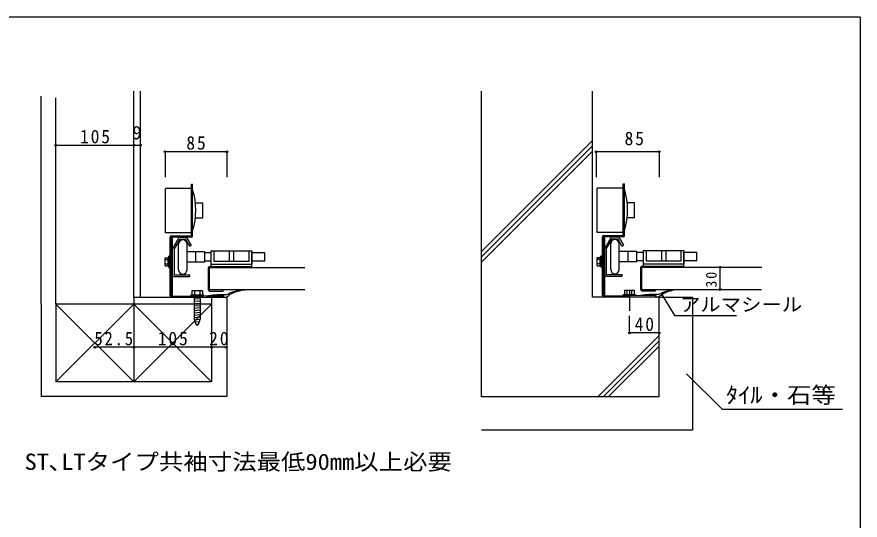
# Model space of a CAD drawing. Units: millimetres on the paper, enlarged 15 times, with parts at other scales. Extents: x -2911 to 2971, y -2068 to 2014.
# Drawn here: x -446 to 2971, y -27 to 2014 of the extents above; entities that cross this region are included whole.
import ezdxf
from ezdxf.enums import TextEntityAlignment as Align

# ---------------------------------------------------------------- set-up
doc = ezdxf.new("R2010")
doc.units = ezdxf.units.MM
doc.header["$LTSCALE"] = 15
doc.header["$PDMODE"] = 32
doc.header["$PDSIZE"] = 7.5
doc.layers.add('0-0', color=7, linetype='Continuous')
doc.layers.add('1-0', color=6, linetype='Continuous')
doc.styles.add('ＭＳ ゴシック', font='')
doc.styles.get('ＭＳ ゴシック').set_extended_font_data('MS Gothic')

msp = doc.modelspace()

# ---------------------------------------------------------------- linework, layer by layer
at = {"layer": '0-0'}
for p, q in [((27.78, 876.12), (27.78, 1712.58)), ((54.78, 876.12), (54.78, 1712.58)), ((1436.88, 472.31), (1436.88, 1712.58)), ((1886.88, 877.31), (1886.88, 1712.58)), ((-347.22, 849.12), (-347.22, 1692.6)), ((-287.22, 849.12), (-287.22, 1685.94)), ((1436.88, 1061.68), (1886.88, 1511.68)), ((1436.88, 1040.47), (1886.88, 1490.47)), ((1436.88, 1019.26), (1886.88, 1469.26)), ((261.68, 1261.33), (261.68, 1335.42)), ((261.68, 1335.42), (266.48, 1335.42)), ((266.48, 1125.42), (266.48, 1335.42)), ((2011.12, 1336.62), (2015.92, 1336.62)), ((2011.12, 1248.14), (2011.12, 1336.62)), ((2015.92, 1126.62), (2015.92, 1336.62)), ((156.68, 1138.02), (156.68, 1318.02)), ((261.68, 1318.02), (156.68, 1318.02)), ((1906.12, 1139.22), (1906.12, 1319.22)), ((2011.12, 1319.22), (1906.12, 1319.22)), ((261.68, 1246.93), (261.68, 1261.33)), ((261.68, 1179.12), (261.68, 1246.93)), ((307.86, 1258.02), (278.14, 1258.02)), ((307.86, 1198.02), (307.86, 1258.02)), ((2011.12, 1180.32), (2011.12, 1248.14)), ((2057.3, 1259.22), (2027.58, 1259.22)), ((2057.3, 1199.22), (2057.3, 1259.22)), ((307.86, 1198.02), (277.66, 1198.02)), ((2057.3, 1199.22), (2027.1, 1199.22)), ((261.68, 1125.42), (261.68, 1179.12)), ((2011.12, 1126.62), (2011.12, 1180.32)), ((261.68, 1138.02), (156.68, 1138.02)), ((2011.12, 1139.22), (1906.12, 1139.22)), ((175.87, 880.87), (175.87, 1120.62)), ((180.62, 880.87), (180.62, 1116.07)), ((180.67, 995.28), (180.67, 1120.62)), ((261.68, 1120.62), (180.67, 1120.62)), ((180.69, 1125.42), (261.68, 1125.42)), ((209.46, 1116.2), (186.43, 1076.3)), ((192.4, 1072.85), (215.44, 1112.75)), ((237.47, 1119.65), (215.44, 1119.65)), ((215.44, 1112.75), (237.47, 1112.75)), ((254.53, 1083.2), (237.47, 1112.75)), ((243.44, 1116.2), (260.5, 1086.65)), ((1927.08, 882.11), (1927.08, 1121.82)), ((2011.12, 1121.82), (1931.88, 1121.82)), ((1931.88, 882.11), (1931.88, 1121.82)), ((1932.22, 1126.62), (2011.12, 1126.62)), ((1960.72, 1117.44), (1937.69, 1077.54)), ((1943.67, 1074.09), (1966.7, 1113.99)), ((1960.47, 989.19), (1960.47, 1093.59)), ((1988.73, 1120.89), (1966.7, 1120.89)), ((1966.7, 1113.99), (1988.73, 1113.99)), ((2005.79, 1084.44), (1988.73, 1113.99)), ((1994.71, 1117.44), (2011.77, 1087.89)), ((1994.97, 989.19), (1994.97, 1093.59)), ((180.62, 1072.85), (180.62, 1001.89)), ((192.4, 967.55), (192.4, 1072.85)), ((209.2, 987.95), (209.2, 1092.35)), ((243.7, 987.95), (243.7, 1092.35)), ((315.7, 1061.45), (243.7, 1061.45)), ((254.53, 1083.2), (260.5, 1086.65)), ((279.7, 1018.85), (279.7, 1061.45)), ((315.7, 1036.15), (315.7, 1061.45)), ((340.83, 1065.56), (340.83, 1010.96)), ((340.83, 1065.56), (352.83, 1065.56)), ((352.83, 1065.56), (352.83, 1031.57)), ((352.83, 1065.56), (493.83, 1065.56)), ((414.33, 1065.56), (414.33, 1022.96)), ((414.33, 1065.56), (432.33, 1065.56)), ((432.33, 1065.56), (432.33, 1022.96)), ((493.83, 1065.56), (493.83, 1022.54)), ((1931.88, 1074.09), (1931.88, 1003.13)), ((1943.67, 968.79), (1943.67, 1074.09)), ((2066.97, 1062.69), (1994.97, 1062.69)), ((2005.79, 1084.44), (2011.77, 1087.89)), ((2030.97, 1020.09), (2030.97, 1062.69)), ((2066.97, 1037.39), (2066.97, 1062.69)), ((2092.08, 1059.67), (2092.08, 1002.28)), ((2092.09, 1066.79), (2092.09, 1012.19)), ((2092.09, 1066.79), (2104.09, 1066.79)), ((2104.09, 1066.79), (2104.09, 1032.81)), ((2104.09, 1066.79), (2245.09, 1066.79)), ((2165.59, 1066.79), (2165.59, 1024.19)), ((2165.59, 1066.79), (2183.59, 1066.79)), ((2183.59, 1066.79), (2183.59, 1024.19)), ((2245.09, 1066.79), (2245.09, 1023.78)), ((154.99, 1036.55), (166.83, 1036.55)), ((154.99, 1003.55), (154.99, 1036.55)), ((166.99, 1029.05), (154.99, 1029.05)), ((166.83, 1036.55), (171.49, 1044.05)), ((166.99, 1003.55), (166.99, 1036.55)), ((171.49, 1044.05), (175.99, 1044.05)), ((171.49, 996.05), (171.49, 1044.05)), ((175.99, 996.05), (175.99, 1044.05)), ((340.82, 1056.65), (315.7, 1056.65)), ((315.7, 1018.85), (315.7, 1036.15)), ((340.82, 1058.44), (340.82, 1001.04)), ((352.83, 1031.57), (352.83, 1023.44)), ((1906.05, 1037.78), (1917.89, 1037.78)), ((1906.05, 1004.78), (1906.05, 1037.78)), ((1918.05, 1030.29), (1906.05, 1030.29)), ((1917.89, 1037.78), (1922.55, 1045.28)), ((1918.05, 1004.78), (1918.05, 1037.78)), ((1922.55, 1045.28), (1927.05, 1045.28)), ((1922.55, 997.28), (1922.55, 1045.28)), ((2092.08, 1057.89), (2066.97, 1057.89)), ((2066.97, 1020.09), (2066.97, 1037.39)), ((2104.09, 1032.81), (2104.09, 1024.68)), ((166.99, 1011.05), (154.99, 1011.05)), ((154.99, 1003.55), (166.83, 1003.55)), ((166.83, 1003.55), (171.63, 996.06)), ((171.55, 996.05), (175.99, 996.05)), ((180.62, 967.55), (180.62, 1001.89)), ((315.7, 1018.85), (244.09, 1018.85)), ((340.82, 1023.65), (315.7, 1023.65)), ((330.62, 906.67), (330.62, 996.94)), ((335.42, 906.67), (335.42, 996.94)), ((335.42, 996.94), (721.21, 996.94)), ((340.83, 1010.96), (465.24, 1010.96)), ((352.83, 1022.96), (494.93, 1022.96)), ((465.24, 1010.96), (505.83, 1010.96)), ((558.7, 1023.65), (505.82, 1023.65)), ((505.82, 996.94), (505.82, 1001.74)), ((1918.05, 1012.29), (1906.05, 1012.29)), ((1906.05, 1004.78), (1917.89, 1004.78)), ((1917.89, 1004.78), (1922.69, 997.3)), ((1922.61, 997.28), (1927.05, 997.28)), ((2066.97, 1020.09), (1995.35, 1020.09)), ((2092.08, 1024.89), (2066.97, 1024.89)), ((2081.88, 907.91), (2081.88, 998.17)), ((2086.68, 907.91), (2086.68, 998.17)), ((2086.68, 998.17), (2573.02, 998.17)), ((2092.09, 1012.19), (2216.51, 1012.19)), ((2104.09, 1024.19), (2246.19, 1024.19)), ((2216.51, 1012.19), (2257.09, 1012.19)), ((2309.97, 1024.89), (2257.08, 1024.89)), ((2257.08, 998.17), (2257.08, 1002.97)), ((192.4, 967.55), (255.62, 967.55)), ((192.4, 960.65), (255.62, 960.65)), ((255.62, 960.65), (255.62, 967.55)), ((1943.67, 968.79), (2006.88, 968.79)), ((1943.67, 961.89), (2006.88, 961.89)), ((2006.88, 961.89), (2006.88, 968.79)), ((306.56, 903.26), (263.06, 903.26)), ((263.06, 903.26), (263.06, 886.76)), ((274.01, 903.26), (274.01, 886.76)), ((295.61, 903.26), (295.61, 886.76)), ((306.56, 903.26), (306.56, 886.76)), ((721.21, 906.67), (335.42, 906.67)), ((335.42, 901.87), (390.62, 901.87)), ((390.62, 901.87), (390.62, 906.67)), ((2017.46, 906.11), (2056.46, 906.11)), ((2017.46, 888.11), (2017.46, 906.11)), ((2027.21, 888.11), (2027.21, 906.11)), ((2036.96, 907.37), (2036.96, 822.29)), ((2046.71, 888.11), (2046.71, 906.11)), ((2056.46, 888.11), (2056.46, 906.11)), ((2086.68, 907.91), (2571.9, 907.91)), ((2086.68, 903.11), (2141.88, 903.11)), ((2141.88, 903.11), (2141.88, 907.91)), ((27.78, 876.12), (27.78, 534.12)), ((405.55, 876.12), (27.78, 876.12)), ((175.87, 880.87), (180.62, 880.87)), ((185.5, 880.87), (391.15, 883.81)), ((185.5, 876.07), (391.15, 879.1)), ((259.31, 886.76), (259.31, 882.26)), ((259.31, 886.76), (310.56, 886.76)), ((259.31, 882.26), (310.31, 882.26)), ((272.81, 882.26), (272.81, 787.89)), ((272.81, 869.77), (296.81, 871.83)), ((272.81, 860.44), (296.81, 862.49)), ((272.82, 879.11), (296.81, 881.16)), ((296.81, 882.26), (296.81, 787.89)), ((310.31, 882.26), (310.31, 886.93)), ((342.78, 876.12), (342.78, 534.12)), ((391.15, 879.1), (391.15, 883.81)), ((391.15, 882.19), (391.15, 883.73)), ((405.55, 876.12), (405.55, 474.12)), ((2151.53, 877.31), (1886.88, 877.31)), ((1927.08, 882.11), (1931.86, 882.11)), ((1936.76, 882.11), (2142.42, 885.05)), ((1936.76, 877.31), (2142.42, 880.33)), ((2060.96, 888.11), (2060.96, 883.73)), ((2097.42, 877.31), (2097.42, 879.58)), ((2142.42, 880.33), (2142.42, 885.05)), ((2142.42, 883.43), (2142.42, 884.96)), ((2156.88, 472.31), (2156.88, 877.31)), ((2156.88, 877.31), (2291.88, 877.31)), ((2291.88, 877.31), (2291.88, 337.31)), ((-347.22, 849.12), (-347.22, 474.12)), ((27.78, 849.12), (-287.22, 534.12)), ((-287.22, 849.12), (27.78, 534.12)), ((342.78, 849.12), (27.78, 534.12)), ((27.78, 849.12), (342.78, 534.12)), ((272.81, 851.1), (296.81, 853.16)), ((272.81, 841.77), (296.81, 843.83)), ((272.81, 832.44), (296.81, 834.49)), ((272.81, 823.1), (296.81, 825.16)), ((272.81, 813.77), (296.81, 815.82)), ((272.81, 804.43), (296.81, 806.49)), ((272.81, 795.1), (296.81, 797.16)), ((272.99, 785.78), (296.81, 787.82)), ((275.2, 776.64), (295.02, 778.33)), ((280, 767.71), (290.24, 768.59)), ((1908.17, 472.31), (2156.88, 721.02)), ((1929.38, 472.31), (2156.88, 699.81)), ((1950.59, 472.31), (2156.88, 678.6)), ((342.78, 534.12), (-287.22, 534.12)), ((405.55, 474.12), (-347.22, 474.12)), ((2156.88, 472.31), (1436.88, 472.31)), ((2291.88, 337.31), (1436.88, 337.31))]:
    msp.add_line(p, q, dxfattribs=at)
at = {"layer": '0-0', "color": 4}
for p, q in [((-287.22, 1492.81), (27.78, 1492.81)), ((27.78, 1492.81), (54.78, 1492.81)), ((405.55, 1466.99), (154.99, 1466.99)), ((154.99, 1466.99), (154.99, 1364.03)), ((405.55, 1466.99), (405.55, 1364.03)), ((2156.88, 1466.91), (1902, 1466.91)), ((1902, 1466.91), (1902, 1363.95)), ((2156.88, 1466.91), (2156.88, 1363.95)), ((2404.3, 907.91), (2404.3, 998.17)), ((2036.96, 731.76), (2036.96, 801.57)), ((2156.88, 731.76), (2156.88, 801.57)), ((2156.88, 731.76), (2036.96, 731.76))]:
    msp.add_line(p, q, dxfattribs=at)
at = {"layer": '0-0'}
for points in [[(185.5, 880.87), (185.5, 1116.07), (180.62, 1116.07)], [(1936.76, 882.11), (1936.76, 1117.3), (1931.88, 1117.3)], [(493.83, 1065.56), (505.83, 1065.56), (505.83, 1010.96)], [(2086.68, 1002.97), (2257.08, 1002.97), (2257.08, 1059.67)], [(2245.09, 1066.79), (2257.09, 1066.79), (2257.09, 1012.19)], [(335.42, 1001.74), (505.82, 1001.74), (505.82, 1058.44)], [(558.7, 1023.65), (558.7, 1056.65), (505.82, 1056.65)], [(2309.97, 1024.89), (2309.97, 1057.89), (2257.08, 1057.89)], [(2164.06, 895.3), (2218.7, 803.2), (2470.25, 803.2)], [(2012.96, 882.11), (2012.96, 888.11), (2060.96, 888.11)], [(342.78, 849.12), (-287.22, 849.12), (-287.22, 534.12)], [(2267.76, 566.73), (2411.48, 423.01), (2899.91, 423.01)]]:
    msp.add_lwpolyline(points, dxfattribs=at)
at = {"layer": '0-0', "color": 4}
msp.add_lwpolyline([(402.78, 673.68), (342.78, 673.68), (27.78, 673.68), (-129.72, 673.68)], dxfattribs=at)
at = {"layer": '0-0'}
for centre, radius, start, end in [((13.74, 1230.13), 265.87, 341.92012, 18.07986), ((1763.18, 1231.33), 265.87, 341.92012, 18.07986), ((180.69, 1120.62), 4.8, 90, 180), ((226.45, 1092.18), 17.25, 0.57025, 179.42973), ((215.44, 1112.75), 6.9, 90, 150.00334), ((237.47, 1112.75), 6.9, 29.99666, 89.99998), ((261.68, 1125.42), 4.8, 270, 360), ((1932.22, 1121.82), 4.8, 90, 180), ((1977.72, 1093.42), 17.25, 0.57025, 179.42973), ((1966.7, 1113.99), 6.9, 90, 150.00334), ((1988.73, 1113.99), 6.9, 29.99666, 89.99998), ((2011.12, 1126.62), 4.8, 270, 360), ((192.4, 1072.85), 6.9, 150.00333, 179.99998), ((1943.67, 1074.09), 6.9, 150.00333, 179.99998), ((335.42, 996.94), 4.8, 90, 180), ((2086.68, 998.17), 4.8, 90, 180), ((192.4, 967.55), 6.9, 179.99998, 270), ((226.45, 988.17), 17.25, 180.71637, 359.28365), ((1943.67, 968.79), 6.9, 179.99998, 270), ((1977.72, 989.41), 17.25, 180.71637, 359.28365), ((335.42, 906.67), 4.8, 180, 270), ((373.33, 984.35), 100.96, 284.95134, 295.32809), ((482.93, 729.98), 176.13, 91.59697, 112.15451), ((490.38, 757.2), 149.16, 94.45598, 119.31525), ((2086.68, 907.91), 4.8, 180, 270), ((2124.59, 985.59), 100.96, 284.95134, 295.32809), ((1973.05, 1168.26), 341.34, 301.52603, 304.95407), ((2234.2, 731.22), 176.13, 91.59697, 112.15451), ((2241.65, 758.44), 149.16, 94.45598, 119.31525), ((185.5, 880.87), 4.8, 180, 270), ((392.38, 416.51), 470.36, 89.14844, 97.47987), ((390.39, 881.37), 2.48, 287.91965, 72.08034), ((221.79, 1167.03), 341.34, 301.52603, 304.95407), ((1936.76, 882.11), 4.8, 180, 270), ((2143.65, 417.75), 470.36, 89.14844, 97.47987), ((2141.65, 882.6), 2.48, 287.91965, 72.08034), ((310.85, 790.08), 38.1, 183.28778, 226.89061), ((258.77, 790.08), 38.1, 313.10938, 356.7122)]:
    msp.add_arc(centre, radius, start, end, dxfattribs=at)
at = {"layer": '0-0', "color": 4}
for p in [(-287.22, 1492.81), (27.78, 1492.81), (54.78, 1492.81), (154.99, 1466.99), (405.55, 1466.99), (1902, 1466.91), (2156.88, 1466.91), (2404.3, 998.17), (2404.3, 907.91), (2036.96, 731.76), (2156.88, 731.76), (-129.72, 673.68), (27.78, 673.68), (342.78, 673.68), (402.78, 673.68)]:
    msp.add_point(p, dxfattribs=at)
at = {"layer": '1-0'}
for p, q in [((-2910.71, 2013.74), (2969.06, 2013.74)), ((2971.09, 2013.74), (2971.09, -2068.01))]:
    msp.add_line(p, q, dxfattribs=at)

# ---------------------------------------------------------------- texts
at = {"layer": '0-0', "color": 3, "style": 'ＭＳ ゴシック'}
msp.add_text('9', height=54.99, dxfattribs=at).set_placement((22.53, 1500.31), align=Align.BOTTOM_LEFT)
at = {"layer": '0-0', "color": 3, "style": 'ＭＳ ゴシック', "width": 1.1}
for s, height, p in [('アルマシール', 54.99, (2241.16, 803.2)), ('ﾀｲﾙ・石等', 65.98, (2427.24, 427.54)), ('ST､LTタイプ共袖寸法最低90mm以上必要', 65.98, (-414.37, 156.79))]:
    msp.add_text(s, height=height, dxfattribs=at).set_placement(p, align=Align.BOTTOM_LEFT)
at = {"layer": '0-0', "color": 3, "char_height": 54.99, "attachment_point": 7, "style": 'ＭＳ ゴシック'}
for s, insert in [('\\T1.21;\\W0.95;105', (-189.72, 1500.31)), ('\\T1.21;\\W0.95;85', (2016.69, 1492.41)), ('\\T1.21;\\W0.95;85', (240.9, 1474.49)), ('\\T1.21;\\W0.95;40', (2057.55, 739.26)), ('\\T1.22;\\W0.9;52.5', (-131.59, 681.18)), ('\\T1.21;\\W0.95;105', (125.28, 681.18)), ('\\T1.21;\\W0.95;20', (333.41, 681.18))]:
    msp.add_mtext(s, dxfattribs=dict(at, insert=insert))
at = {"layer": '0-0', "insert": (2390.51, 915.49), "char_height": 43.99, "attachment_point": 7, "rotation": 90, "style": 'ＭＳ ゴシック'}
msp.add_mtext('\\T1.27;\\W0.95;30', dxfattribs=at)

doc.saveas('drawing.dxf')
